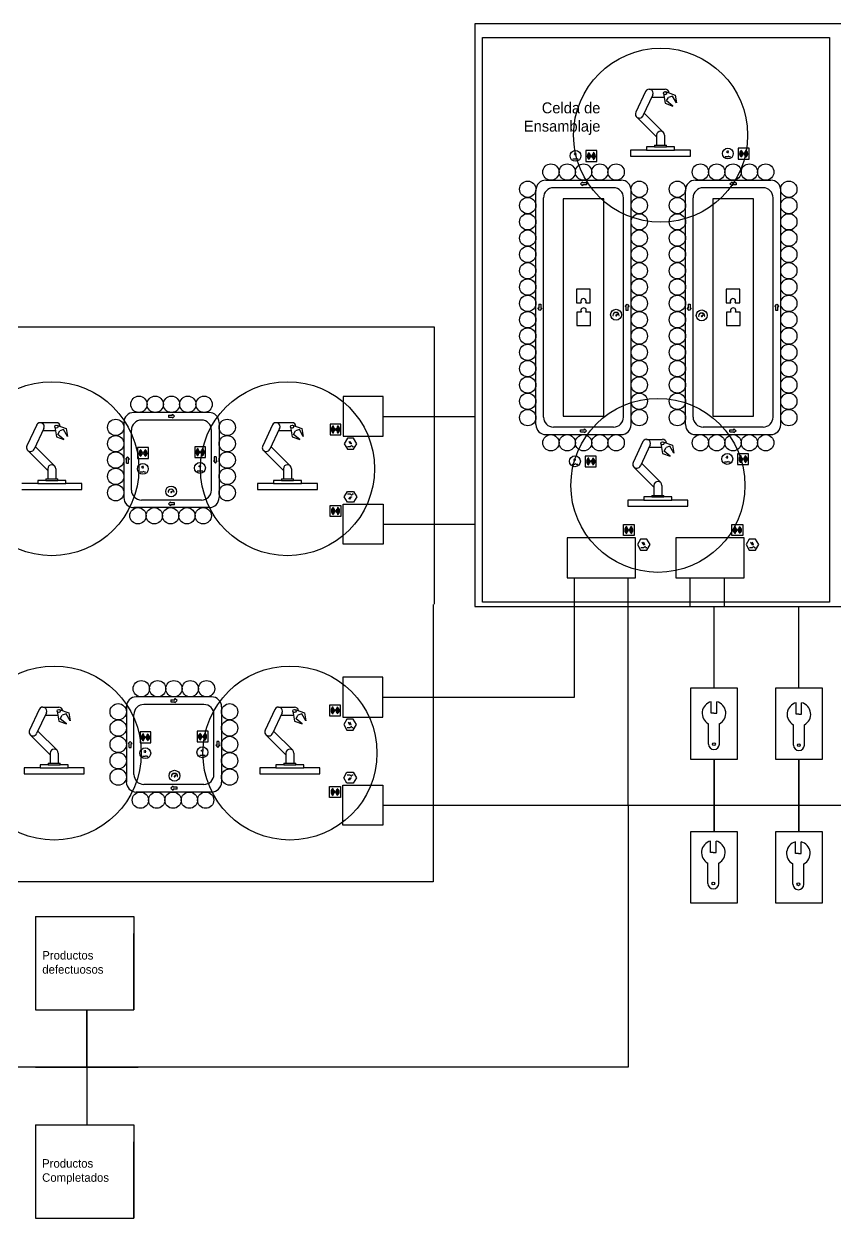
# Model space of a CAD drawing. Header units: millimetres. Extents: x -31479 to 30233, y -6776 to 15198.
# Drawn here: x -12816 to 2094, y -6764 to 15198 of the extents above; entities that cross this region are included whole.
import ezdxf

# ---------------------------------------------------------------- set-up
doc = ezdxf.new("R2010")
doc.units = ezdxf.units.MM
doc.header["$LTSCALE"] = 0.4
for name, color, linetype in [('01 Contornos vistos 0.35', 150, 'Continuous'), ('Almacenaje', 80, 'Continuous'), ('Celdas', 200, 'Continuous'), ('Maquina', 82, 'Continuous'), ('Robots', 80, 'Continuous'), ('Sensores', 211, 'Continuous'), ('Texto2', 7, 'Continuous')]:
    doc.layers.add(name, color=color, linetype=linetype)

msp = doc.modelspace()

# ---------------------------------------------------------------- linework, layer by layer
at = {"layer": '01 Contornos vistos 0.35'}
for p, q in [((30233, 15198), (-4530, 15198)), ((-4530, 15198), (-4530, 7981)), ((-6213, 7981), (-4530, 7981)), ((-4530, 7981), (-4530, 4482)), ((-6213, 5998), (-4530, 5998)), ((-2698, 2814), (-2698, 5014)), ((-1712, 832), (-1712, 5014)), ((-574, 5014), (-574, 4482)), ((56, 5014), (56, 4482)), ((-4530, 4482), (30233, 4482)), ((-131, 3287), (-131, 4482)), ((1429, 3287), (1429, 4482)), ((-131, 2987), (-131, 3287)), ((1429, 2987), (1429, 3287)), ((-6221, 2814), (-4183, 2814)), ((-4183, 2814), (-2698, 2814)), ((-182, 2521), (-182, 2733)), ((-82, 2521), (-82, 2733)), ((1379, 2502), (1379, 2713)), ((1479, 2502), (1479, 2713)), ((-132, 2521), (-182, 2521)), ((-132, 2521), (-82, 2521)), ((1429, 2502), (1379, 2502)), ((1429, 2502), (1479, 2502)), ((-232, 1954), (-232, 2329)), ((-32, 1954), (-32, 2329)), ((1329, 1935), (1329, 2309)), ((1529, 1935), (1529, 2309)), ((-131, 832), (-131, 1669)), ((-131, 1669), (-131, 347)), ((1429, 347), (1429, 1669)), ((1429, 1669), (1429, 832)), ((-6221, 832), (-4183, 832)), ((-4183, 832), (-1712, 832)), ((-1712, 832), (-131, 832)), ((-131, 347), (-131, 832)), ((-131, 832), (1429, 832)), ((1429, 832), (1429, 347)), ((1429, 832), (7619, 832)), ((-194, -42), (-194, 170)), ((-94, -42), (-94, 170)), ((1369, -57), (1369, 154)), ((1469, -57), (1469, 154)), ((-144, -42), (-194, -42)), ((-144, -42), (-94, -42)), ((1419, -57), (1369, -57)), ((1419, -57), (1469, -57)), ((-244, -609), (-244, -234)), ((-43, -609), (-43, -234)), ((1318, -625), (1318, -250)), ((1519, -625), (1519, -250))]:
    msp.add_line(p, q, dxfattribs=at)
at = {"layer": '01 Contornos vistos 0.35', "color": 6}
for p, q in [((73, 12760), (123, 12760)), ((123, 12760), (144, 12773)), ((144, 12760), (173, 12760)), ((-2727, 12717), (-2677, 12717)), ((-2677, 12717), (-2656, 12730)), ((-2656, 12717), (-2627, 12717)), ((-1944, 9882), (-1947, 9891)), ((-1913, 9880), (-1909, 9889)), ((-1988, 9836), (-1980, 9836)), ((-1970, 9863), (-1978, 9869)), ((-1933, 9844), (-1904, 9858)), ((-1931, 9836), (-1931, 9836)), ((-1926, 9831), (-1904, 9858)), ((-1921, 9836), (-1922, 9836)), ((-1891, 9862), (-1883, 9867)), ((-1883, 9836), (-1874, 9836)), ((-414, 9823), (-406, 9823)), ((-396, 9850), (-404, 9856)), ((-369, 9869), (-372, 9878)), ((-358, 9831), (-330, 9845)), ((-357, 9823), (-357, 9823)), ((-351, 9818), (-330, 9845)), ((-347, 9823), (-347, 9823)), ((-338, 9867), (-334, 9876)), ((-317, 9849), (-309, 9854)), ((-308, 9823), (-299, 9823)), ((-6839, 7504), (-6825, 7499)), ((-6819, 7504), (-6805, 7499)), ((-2737, 7100), (-2687, 7100)), ((-2687, 7100), (-2666, 7113)), ((-2666, 7100), (-2637, 7100)), ((63, 7143), (113, 7143)), ((113, 7143), (134, 7156)), ((134, 7143), (163, 7143)), ((-10680, 6961), (-10630, 6961)), ((-10630, 6961), (-10608, 6974)), ((-10608, 6961), (-10580, 6961)), ((-9630, 6977), (-9580, 6977)), ((-9580, 6977), (-9558, 6990)), ((-9558, 6977), (-9530, 6977)), ((-10149, 6612), (-10157, 6617)), ((-10123, 6631), (-10125, 6640)), ((-10111, 6592), (-10083, 6607)), ((-10105, 6579), (-10083, 6607)), ((-10091, 6629), (-10087, 6638)), ((-10070, 6611), (-10062, 6616)), ((-10167, 6585), (-10159, 6585)), ((-10110, 6585), (-10110, 6585)), ((-10100, 6585), (-10100, 6585)), ((-10061, 6585), (-10053, 6585)), ((-6839, 6475), (-6825, 6480)), ((-6819, 6475), (-6805, 6480)), ((-1449, 5648), (-1435, 5643)), ((-1429, 5648), (-1415, 5643)), ((548, 5648), (562, 5643)), ((568, 5648), (582, 5643)), ((-6847, 2338), (-6833, 2333)), ((-6827, 2338), (-6813, 2333)), ((-9535, 1747), (-9513, 1760)), ((-10635, 1731), (-10585, 1731)), ((-10585, 1731), (-10563, 1744)), ((-10563, 1731), (-10535, 1731)), ((-9585, 1747), (-9535, 1747)), ((-9513, 1747), (-9485, 1747)), ((-10105, 1358), (-10097, 1358)), ((-10087, 1385), (-10095, 1390)), ((-10060, 1403), (-10063, 1413)), ((-10049, 1365), (-10021, 1380)), ((-10048, 1358), (-10048, 1358)), ((-10043, 1352), (-10021, 1380)), ((-10038, 1358), (-10038, 1358)), ((-10029, 1401), (-10025, 1410)), ((-10008, 1384), (-10000, 1389)), ((-9999, 1358), (-9990, 1358)), ((-6847, 1308), (-6833, 1313)), ((-6827, 1308), (-6813, 1313))]:
    msp.add_line(p, q, dxfattribs=at)
at = {"layer": '01 Contornos vistos 0.35', "color": 3}
for p, q in [((-2308, 5749), (-2833, 5749)), ((-2833, 5749), (-2833, 5014)), ((-311, 5749), (-836, 5749)), ((-836, 5749), (-836, 5014)), ((-2833, 5014), (-2308, 5014)), ((-836, 5014), (-311, 5014))]:
    msp.add_line(p, q, dxfattribs=at)
at = {"layer": '01 Contornos vistos 0.35', "color": 5}
for p, q in [((-1712, 832), (-1712, -3991)), ((-11658, -3991), (-11658, -2934)), ((-11658, -2934), (-11658, -5048)), ((-1712, -3991), (-11658, -3991))]:
    msp.add_line(p, q, dxfattribs=at)
at = {"layer": '01 Contornos vistos 0.35', "color": 1}
for p, q in [((-10714, -3991), (-24175, -3991)), ((-12602, -3991), (-10714, -3991))]:
    msp.add_line(p, q, dxfattribs=at)
at = {"layer": '01 Contornos vistos 0.35', "color": 6}
for points in [[(-4389, 14951), (1989, 14951), (1989, 4565), (-4389, 4565)], [(-2487, 12668), (-2287, 12668), (-2287, 12868), (-2487, 12868)], [(313, 12711), (513, 12711), (513, 12911), (313, 12911)], [(-6988, 7839), (-7188, 7839), (-7188, 7639), (-6988, 7639)], [(-10527, 7406), (-10727, 7406), (-10727, 7206), (-10527, 7206)], [(-9477, 7422), (-9677, 7422), (-9677, 7222), (-9477, 7222)], [(-2497, 7051), (-2297, 7051), (-2297, 7251), (-2497, 7251)], [(303, 7094), (503, 7094), (503, 7294), (303, 7294)], [(-6988, 6141), (-7188, 6141), (-7188, 6341), (-6988, 6341)], [(-1798, 5989), (-1598, 5989), (-1598, 5789), (-1798, 5789)], [(199, 5989), (399, 5989), (399, 5789), (199, 5789)], [(-6996, 2672), (-7196, 2672), (-7196, 2472), (-6996, 2472)], [(-10482, 2176), (-10682, 2176), (-10682, 1976), (-10482, 1976)], [(-9432, 2192), (-9632, 2192), (-9632, 1992), (-9432, 1992)], [(-6996, 974), (-7196, 974), (-7196, 1174), (-6996, 1174)]]:
    msp.add_lwpolyline(points, close=True, dxfattribs=at)
at = {"layer": '01 Contornos vistos 0.35', "color": 2}
for points in [[(-2905, 11984), (-2905, 7984), (-2155, 7984), (-2155, 11984)], [(-156, 11984), (-156, 7984), (594, 7984), (594, 11984)]]:
    msp.add_lwpolyline(points, close=True, dxfattribs=at)
for points in [[(-2490, 10069), (-2407, 10069), (-2407, 10319), (-2657, 10319), (-2657, 10069), (-2574, 10069)], [(259, 10069), (342, 10069), (342, 10319), (92, 10319), (92, 10069), (175, 10069)], [(-2570, 9899), (-2653, 9899), (-2653, 9649), (-2403, 9649), (-2403, 9899), (-2486, 9899)], [(180, 9899), (97, 9899), (97, 9649), (347, 9649), (347, 9899), (264, 9899)]]:
    msp.add_lwpolyline(points, dxfattribs=at)
at = {"layer": '01 Contornos vistos 0.35', "color": 6}
for points in [[(-22891, 4528), (-22891, 9628), (-5276, 9628), (-5276, 4528)], [(-5294, 4523), (-5294, -577), (-22891, -577), (-22891, 4523)]]:
    msp.add_lwpolyline(points, dxfattribs=at)
at = {"layer": '01 Contornos vistos 0.35', "color": 1}
for centre in [(-1113, 13151), (-12304, 7017), (-7971, 7017), (-1162, 6711), (-12259, 1788), (-7926, 1788)]:
    msp.add_circle(centre, 1600, dxfattribs=at)
at = {"layer": '01 Contornos vistos 0.35', "color": 6}
for centre, radius in [((-2677, 12771), 100), ((-2387, 12768), 5), ((123, 12814), 100), ((413, 12811), 5), ((-1931, 9850), 100), ((-357, 9837), 100), ((-7088, 7739), 5), ((-10627, 7306), 5), ((-9577, 7322), 5), ((-2687, 7154), 100), ((113, 7197), 100), ((-10630, 7015), 100), ((-9580, 7032), 100), ((-2397, 7151), 5), ((403, 7194), 5), ((-10110, 6599), 100), ((-7088, 6241), 5), ((-1698, 5889), 5), ((299, 5889), 5), ((-7096, 2572), 5), ((-10582, 2076), 5), ((-9532, 2092), 5), ((-10585, 1786), 100), ((-9535, 1802), 100), ((-10048, 1371), 100), ((-7096, 1074), 5)]:
    msp.add_circle(centre, radius, dxfattribs=at)
at = {"layer": '01 Contornos vistos 0.35', "color": 85, "true_color": 0x58ba48}
for centre in [(-3130, 12474), (-2830, 12474), (-2530, 12474), (-2230, 12474), (-1930, 12474), (-381, 12474), (-81, 12474), (219, 12474), (519, 12474), (819, 12474), (-3555, 12158), (-1505, 12158), (-805, 12158), (1244, 12158), (-3555, 11858), (-1505, 11858), (-805, 11858), (1244, 11858), (-3555, 11558), (-1505, 11558), (-805, 11558), (1244, 11558), (-3555, 11258), (-1505, 11258), (-805, 11258), (1244, 11258), (-3555, 10958), (-1505, 10958), (-805, 10958), (1244, 10958), (-3555, 10658), (-1505, 10658), (-805, 10658), (1244, 10658), (-3555, 10358), (-1505, 10358), (-805, 10358), (1244, 10358), (-3555, 10058), (-1505, 10058), (-805, 10058), (1244, 10058), (-3555, 9758), (-1505, 9758), (-805, 9758), (1244, 9758), (-3555, 9458), (-1505, 9458), (-805, 9458), (1244, 9458), (-3555, 9158), (-1505, 9158), (-805, 9158), (1244, 9158), (-3555, 8858), (-1505, 8858), (-805, 8858), (1244, 8858), (-3555, 8558), (-1505, 8558), (-805, 8558), (1244, 8558), (-10703, 8202), (-10403, 8202), (-10103, 8202), (-9803, 8202), (-9503, 8202), (-3555, 8258), (-1505, 8258), (-805, 8258), (1244, 8258), (-11128, 7777), (-9079, 7777), (-3555, 7958), (-1505, 7958), (-805, 7958), (1244, 7958), (-11128, 7477), (-9079, 7477), (-3130, 7494), (-2830, 7494), (-2530, 7494), (-2230, 7494), (-1930, 7494), (-381, 7494), (-81, 7494), (219, 7494), (519, 7494), (819, 7494), (-11128, 7177), (-9079, 7177), (-11128, 6877), (-9079, 6877), (-11128, 6577), (-9079, 6577), (-10720, 6152), (-10420, 6152), (-10120, 6152), (-9820, 6152), (-9520, 6152), (-10659, 2972), (-10359, 2972), (-10059, 2972), (-9759, 2972), (-9459, 2972), (-11083, 2547), (-9034, 2547), (-11083, 2247), (-9034, 2247), (-11083, 1947), (-9034, 1947), (-11083, 1647), (-9034, 1647), (-11083, 1347), (-9034, 1347), (-10675, 922), (-10375, 922), (-10075, 922), (-9775, 922), (-9475, 922)]:
    msp.add_circle(centre, 150, dxfattribs=at)
at = {"layer": '01 Contornos vistos 0.35'}
for centre in [(-132, 1954), (1429, 1935), (-144, -609), (1419, -625)]:
    msp.add_circle(centre, 25.4, dxfattribs=at)
at = {"layer": '01 Contornos vistos 0.35', "color": 6}
for centre, radius, start, end in [((-2713, 12802), 20.8, 330, 30), ((-2713, 12802), 34.7, 330, 30), ((-2713, 12802), 48.6, 330, 30), ((-2387, 12768), 75, 120, 240), ((-2387, 12768), 65, 120, 240), ((-2387, 12768), 55, 120, 240), ((-2387, 12768), 45, 120, 240), ((-2387, 12768), 35, 120, 240), ((-2387, 12768), 25, 120, 240), ((-2387, 12768), 15, 120, 240), ((-2387, 12768), 15, 300, 60), ((-2387, 12768), 25, 300, 60), ((-2387, 12768), 35, 300, 60), ((-2387, 12768), 45, 300, 60), ((-2387, 12768), 55, 300, 60), ((-2387, 12768), 65, 300, 60), ((-2387, 12768), 75, 300, 60), ((87, 12845), 20.8, 330, 30), ((87, 12845), 34.7, 330, 30), ((87, 12845), 48.6, 330, 30), ((413, 12811), 75, 120, 240), ((413, 12811), 65, 120, 240), ((413, 12811), 55, 120, 240), ((413, 12811), 45, 120, 240), ((413, 12811), 35, 120, 240), ((413, 12811), 25, 120, 240), ((413, 12811), 15, 120, 240), ((413, 12811), 15, 300, 60), ((413, 12811), 25, 300, 60), ((413, 12811), 35, 300, 60), ((413, 12811), 45, 300, 60), ((413, 12811), 55, 300, 60), ((413, 12811), 65, 300, 60), ((413, 12811), 75, 300, 60), ((-1931, 9836), 57.2, 0, 180), ((-1931, 9836), 7.58, 101.8715, 312.7764), ((-357, 9823), 57.2, 0, 180), ((-357, 9823), 7.58, 101.8715, 312.7764), ((-7088, 7739), 75, 120, 240), ((-7088, 7739), 65, 120, 240), ((-7088, 7739), 55, 120, 240), ((-7088, 7739), 45, 120, 240), ((-7088, 7739), 35, 120, 240), ((-7088, 7739), 25, 120, 240), ((-7088, 7739), 15, 120, 240), ((-7088, 7739), 15, 300, 60), ((-7088, 7739), 25, 300, 60), ((-7088, 7739), 35, 300, 60), ((-7088, 7739), 45, 300, 60), ((-7088, 7739), 55, 300, 60), ((-7088, 7739), 65, 300, 60), ((-7088, 7739), 75, 300, 60), ((-10627, 7306), 75, 120, 240), ((-10627, 7306), 65, 120, 240), ((-10627, 7306), 55, 120, 240), ((-10627, 7306), 45, 120, 240), ((-10627, 7306), 35, 120, 240), ((-10627, 7306), 25, 120, 240), ((-10627, 7306), 15, 120, 240), ((-10627, 7306), 15, 300, 60), ((-10627, 7306), 25, 300, 60), ((-10627, 7306), 35, 300, 60), ((-10627, 7306), 45, 300, 60), ((-10627, 7306), 55, 300, 60), ((-10627, 7306), 65, 300, 60), ((-10627, 7306), 75, 300, 60), ((-9577, 7322), 75, 120, 240), ((-9577, 7322), 65, 120, 240), ((-9577, 7322), 55, 120, 240), ((-9577, 7322), 45, 120, 240), ((-9577, 7322), 35, 120, 240), ((-9577, 7322), 25, 120, 240), ((-9577, 7322), 15, 120, 240), ((-9577, 7322), 15, 300, 60), ((-9577, 7322), 25, 300, 60), ((-9577, 7322), 35, 300, 60), ((-9577, 7322), 45, 300, 60), ((-9577, 7322), 55, 300, 60), ((-9577, 7322), 65, 300, 60), ((-9577, 7322), 75, 300, 60), ((77, 7228), 48.6, 330, 30), ((403, 7194), 75, 120, 240), ((403, 7194), 65, 120, 240), ((403, 7194), 65, 300, 60), ((403, 7194), 75, 300, 60), ((-10665, 7046), 20.8, 330, 30), ((-10665, 7046), 34.7, 330, 30), ((-10665, 7046), 48.6, 330, 30), ((-9615, 7062), 20.8, 330, 30), ((-9615, 7062), 34.7, 330, 30), ((-9615, 7062), 48.6, 330, 30), ((-2723, 7185), 20.8, 330, 30), ((-2723, 7185), 34.7, 330, 30), ((-2723, 7185), 48.6, 330, 30), ((-2397, 7151), 75, 120, 240), ((-2397, 7151), 65, 120, 240), ((-2397, 7151), 55, 120, 240), ((-2397, 7151), 45, 120, 240), ((-2397, 7151), 35, 120, 240), ((-2397, 7151), 25, 120, 240), ((-2397, 7151), 15, 120, 240), ((-2397, 7151), 15, 300, 60), ((-2397, 7151), 25, 300, 60), ((-2397, 7151), 35, 300, 60), ((-2397, 7151), 45, 300, 60), ((-2397, 7151), 55, 300, 60), ((-2397, 7151), 65, 300, 60), ((-2397, 7151), 75, 300, 60), ((77, 7228), 20.8, 330, 30), ((77, 7228), 34.7, 330, 30), ((403, 7194), 55, 120, 240), ((403, 7194), 45, 120, 240), ((403, 7194), 35, 120, 240), ((403, 7194), 25, 120, 240), ((403, 7194), 15, 120, 240), ((403, 7194), 15, 300, 60), ((403, 7194), 25, 300, 60), ((403, 7194), 35, 300, 60), ((403, 7194), 45, 300, 60), ((403, 7194), 55, 300, 60), ((-10110, 6585), 57.2, 0, 180), ((-10110, 6585), 7.58, 101.8715, 312.7764), ((-7088, 6241), 75, 120, 240), ((-7088, 6241), 65, 120, 240), ((-7088, 6241), 55, 120, 240), ((-7088, 6241), 45, 120, 240), ((-7088, 6241), 35, 120, 240), ((-7088, 6241), 25, 120, 240), ((-7088, 6241), 15, 120, 240), ((-7088, 6241), 15, 300, 60), ((-7088, 6241), 25, 300, 60), ((-7088, 6241), 35, 300, 60), ((-7088, 6241), 45, 300, 60), ((-7088, 6241), 55, 300, 60), ((-7088, 6241), 65, 300, 60), ((-7088, 6241), 75, 300, 60), ((-1698, 5889), 75, 120, 240), ((-1698, 5889), 65, 120, 240), ((-1698, 5889), 55, 120, 240), ((-1698, 5889), 55, 300, 60), ((-1698, 5889), 65, 300, 60), ((-1698, 5889), 75, 300, 60), ((299, 5889), 75, 120, 240), ((299, 5889), 65, 120, 240), ((299, 5889), 55, 120, 240), ((299, 5889), 55, 300, 60), ((299, 5889), 65, 300, 60), ((299, 5889), 75, 300, 60), ((-1698, 5889), 45, 120, 240), ((-1698, 5889), 35, 120, 240), ((-1698, 5889), 25, 120, 240), ((-1698, 5889), 15, 120, 240), ((-1698, 5889), 15, 300, 60), ((-1698, 5889), 25, 300, 60), ((-1698, 5889), 35, 300, 60), ((-1698, 5889), 45, 300, 60), ((299, 5889), 45, 120, 240), ((299, 5889), 35, 120, 240), ((299, 5889), 25, 120, 240), ((299, 5889), 15, 120, 240), ((299, 5889), 15, 300, 60), ((299, 5889), 25, 300, 60), ((299, 5889), 35, 300, 60), ((299, 5889), 45, 300, 60), ((-7096, 2572), 75, 120, 240), ((-7096, 2572), 75, 300, 60), ((-7096, 2572), 65, 120, 240), ((-7096, 2572), 55, 120, 240), ((-7096, 2572), 45, 120, 240), ((-7096, 2572), 35, 120, 240), ((-7096, 2572), 25, 120, 240), ((-7096, 2572), 15, 120, 240), ((-7096, 2572), 15, 300, 60), ((-7096, 2572), 25, 300, 60), ((-7096, 2572), 35, 300, 60), ((-7096, 2572), 45, 300, 60), ((-7096, 2572), 55, 300, 60), ((-7096, 2572), 65, 300, 60), ((-10582, 2076), 75, 120, 240), ((-10582, 2076), 65, 120, 240), ((-10582, 2076), 55, 120, 240), ((-10582, 2076), 45, 120, 240), ((-10582, 2076), 35, 120, 240), ((-10582, 2076), 25, 120, 240), ((-10582, 2076), 15, 120, 240), ((-10582, 2076), 15, 300, 60), ((-10582, 2076), 25, 300, 60), ((-10582, 2076), 35, 300, 60), ((-10582, 2076), 45, 300, 60), ((-10582, 2076), 55, 300, 60), ((-10582, 2076), 65, 300, 60), ((-10582, 2076), 75, 300, 60), ((-9532, 2092), 75, 120, 240), ((-9532, 2092), 65, 120, 240), ((-9532, 2092), 55, 120, 240), ((-9532, 2092), 45, 120, 240), ((-9532, 2092), 35, 120, 240), ((-9532, 2092), 25, 120, 240), ((-9532, 2092), 15, 120, 240), ((-9532, 2092), 15, 300, 60), ((-9532, 2092), 25, 300, 60), ((-9532, 2092), 35, 300, 60), ((-9532, 2092), 45, 300, 60), ((-9532, 2092), 55, 300, 60), ((-9532, 2092), 65, 300, 60), ((-9532, 2092), 75, 300, 60), ((-10621, 1816), 20.8, 330, 30), ((-10621, 1816), 34.7, 330, 30), ((-10621, 1816), 48.6, 330, 30), ((-9570, 1832), 20.8, 330, 30), ((-9570, 1832), 34.7, 330, 30), ((-9570, 1832), 48.6, 330, 30), ((-10048, 1358), 57.2, 0, 180), ((-10048, 1358), 7.58, 101.8715, 312.7764), ((-7096, 1074), 75, 120, 240), ((-7096, 1074), 65, 120, 240), ((-7096, 1074), 55, 120, 240), ((-7096, 1074), 45, 120, 240), ((-7096, 1074), 35, 120, 240), ((-7096, 1074), 35, 300, 60), ((-7096, 1074), 45, 300, 60), ((-7096, 1074), 55, 300, 60), ((-7096, 1074), 65, 300, 60), ((-7096, 1074), 75, 300, 60), ((-7096, 1074), 25, 120, 240), ((-7096, 1074), 15, 120, 240), ((-7096, 1074), 15, 300, 60), ((-7096, 1074), 25, 300, 60)]:
    msp.add_arc(centre, radius, start, end, dxfattribs=at)
at = {"layer": '01 Contornos vistos 0.35', "color": 2}
for centre, start, end in [((-2532, 10096), 326.9236, 213.0764), ((217, 10096), 326.9236, 213.0764), ((-2528, 9926), 326.907, 213.093), ((222, 9926), 326.907, 213.093)]:
    msp.add_arc(centre, 50, start, end, dxfattribs=at)
at = {"layer": '01 Contornos vistos 0.35'}
for centre, radius, start, end in [((-132, 2521), 217, 103.3101, 242.5024), ((-132, 2521), 217, 297.4976, 76.6899), ((1429, 2502), 217, 103.3101, 242.5024), ((1429, 2502), 217, 297.4976, 76.6899), ((-132, 1954), 100, 180, 0), ((1429, 1935), 100, 180, 0), ((-144, -42), 217, 103.3101, 242.5024), ((-144, -42), 217, 297.4976, 76.6899), ((1419, -57), 217, 103.3101, 242.5024), ((1419, -57), 217, 297.4976, 76.6899), ((-144, -609), 100, 180, 0), ((1419, -625), 100, 180, 0)]:
    msp.add_arc(centre, radius, start, end, dxfattribs=at)
at = {"layer": 'Almacenaje'}
for p, q in [((-6948, 8348), (-6948, 7614)), ((-6213, 8348), (-6948, 8348)), ((-6213, 7614), (-6213, 8348)), ((-6948, 7614), (-6213, 7614)), ((-6948, 5631), (-6948, 6366)), ((-6948, 6366), (-6213, 6366)), ((-6213, 6366), (-6213, 5631)), ((-1573, 5749), (-2308, 5749)), ((-1573, 5014), (-1573, 5749)), ((424, 5749), (-311, 5749)), ((424, 5014), (424, 5749)), ((-6213, 5631), (-6948, 5631)), ((-2308, 5014), (-1573, 5014)), ((-311, 5014), (424, 5014)), ((-6956, 3182), (-6956, 2447)), ((-6221, 3182), (-6956, 3182)), ((-6221, 2447), (-6221, 3182)), ((-6956, 2447), (-6221, 2447)), ((-6956, 464), (-6956, 1199)), ((-6956, 1199), (-6221, 1199)), ((-6221, 1199), (-6221, 464)), ((-6221, 464), (-6956, 464)), ((-12602, -2934), (-10794, -2934)), ((-10794, -5054), (-12602, -5054)), ((-12602, -6764), (-10794, -6764))]:
    msp.add_line(p, q, dxfattribs=at)
for points in [[(-12602, -1218), (-12602, -2934)], [(-12602, -1218), (-10794, -1218), (-10794, -2934)], [(-10794, -2934), (-10794, -1529)], [(-12602, -5048), (-12602, -6764)], [(-12602, -5048), (-10794, -5048), (-10794, -6764)], [(-10794, -5054), (-10794, -6535)], [(-10794, -6764), (-10794, -5359)]]:
    msp.add_lwpolyline(points, dxfattribs=at)
at = {"layer": 'Maquina'}
for p, q in [((-3221, 12324), (-1839, 12324)), ((-472, 12324), (911, 12324)), ((-3405, 7828), (-3405, 12140)), ((-1979, 12184), (-3081, 12184)), ((-1655, 7828), (-1655, 12140)), ((-655, 7828), (-655, 12140)), ((771, 12184), (-332, 12184)), ((1094, 7828), (1094, 12140)), ((-3265, 7968), (-3265, 12000)), ((-1795, 7968), (-1795, 12000)), ((-515, 7968), (-515, 12000)), ((954, 7968), (954, 12000)), ((-9412, 8052), (-10795, 8052)), ((-9552, 7912), (-10655, 7912)), ((-10978, 7868), (-10978, 6486)), ((-10838, 6626), (-10838, 7728)), ((-9369, 6626), (-9369, 7728)), ((-9229, 7868), (-9229, 6486)), ((-1979, 7784), (-3081, 7784)), ((771, 7784), (-332, 7784)), ((-3221, 7644), (-1839, 7644)), ((-472, 7644), (911, 7644)), ((-9552, 6442), (-10655, 6442)), ((-9412, 6302), (-10795, 6302)), ((-10933, 2638), (-10933, 1256)), ((-9367, 2822), (-10750, 2822)), ((-9507, 2682), (-10610, 2682)), ((-9184, 2638), (-9184, 1256)), ((-10793, 1396), (-10793, 2498)), ((-9324, 1396), (-9324, 2498)), ((-9507, 1212), (-10610, 1212)), ((-9367, 1072), (-10750, 1072))]:
    msp.add_line(p, q, dxfattribs=at)
for points in [[(-558, 2987), (296, 2987), (296, 1669), (-558, 1669)], [(1002, 2987), (1856, 2987), (1856, 1669), (1002, 1669)], [(-558, 347), (296, 347), (296, -972), (-558, -972)], [(1002, 347), (1856, 347), (1856, -972), (1002, -972)]]:
    msp.add_lwpolyline(points, close=True, dxfattribs=at)
for centre, start, end in [((-3221, 12140), 90, 180), ((-1839, 12140), 0, 90), ((-472, 12140), 90, 180), ((911, 12140), 0, 90), ((-3081, 12000), 90, 180), ((-1979, 12000), 0, 90), ((-332, 12000), 90, 180), ((771, 12000), 0, 90), ((-10795, 7868), 90, 180), ((-10655, 7728), 90, 180), ((-9552, 7728), 0, 90), ((-9412, 7868), 0, 90), ((-3081, 7968), 180, 270), ((-1979, 7968), 270, 0), ((-332, 7968), 180, 270), ((771, 7968), 270, 0), ((-3221, 7828), 180, 270), ((-1839, 7828), 270, 0), ((-472, 7828), 180, 270), ((911, 7828), 270, 0), ((-10655, 6626), 180, 270), ((-9552, 6626), 270, 0), ((-10795, 6486), 180, 270), ((-9412, 6486), 270, 0), ((-10750, 2638), 90, 180), ((-10610, 2498), 90, 180), ((-9507, 2498), 0, 90), ((-9367, 2638), 0, 90), ((-10610, 1396), 180, 270), ((-9507, 1396), 270, 0), ((-10750, 1256), 180, 270), ((-9367, 1256), 270, 0)]:
    msp.add_arc(centre, 184, start, end, dxfattribs=at)
at = {"layer": 'Robots'}
for p, q in [((-1391, 13955), (-1570, 13572)), ((-1258, 13893), (-1437, 13509)), ((-1324, 13998), (-1030, 13998)), ((-1278, 13851), (-1047, 13851)), ((-1059, 13919), (-1027, 13738)), ((-1020, 13952), (-848, 13889)), ((-1002, 13782), (-965, 13846)), ((-896, 13872), (-965, 13846)), ((-822, 13744), (-896, 13872)), ((-848, 13889), (-822, 13744)), ((-1027, 13738), (-889, 13688)), ((-889, 13688), (-1002, 13782)), ((-1555, 13488), (-1187, 13120)), ((-1437, 13509), (-1437, 13509)), ((-1415, 13556), (-1062, 13203)), ((-1062, 13203), (-1062, 13203)), ((-1062, 13203), (-1062, 13203)), ((-1062, 13203), (-1062, 13203)), ((-1224, 12967), (-1003, 12967)), ((-1224, 12967), (-1224, 12937)), ((-1187, 13151), (-1187, 12967)), ((-1040, 13151), (-1040, 12967)), ((-1003, 12937), (-1003, 12967)), ((-1371, 12879), (-1665, 12879)), ((-1665, 12879), (-1665, 12768)), ((-1665, 12768), (-562, 12768)), ((-1224, 12937), (-1371, 12937)), ((-1371, 12937), (-1371, 12879)), ((-1371, 12879), (-856, 12879)), ((-1224, 12937), (-1003, 12937)), ((-856, 12937), (-1003, 12937)), ((-856, 12879), (-856, 12937)), ((-562, 12879), (-856, 12879)), ((-562, 12768), (-562, 12879)), ((-12581, 7822), (-12760, 7438)), ((-12448, 7760), (-12627, 7376)), ((-12515, 7865), (-12221, 7865)), ((-12468, 7718), (-12238, 7718)), ((-12250, 7786), (-12218, 7605)), ((-12211, 7819), (-12038, 7756)), ((-12192, 7649), (-12155, 7713)), ((-12086, 7738), (-12155, 7713)), ((-12012, 7611), (-12086, 7738)), ((-12038, 7756), (-12012, 7611)), ((-8248, 7822), (-8427, 7438)), ((-8115, 7760), (-8294, 7376)), ((-8182, 7865), (-7888, 7865)), ((-8135, 7718), (-7905, 7718)), ((-7917, 7786), (-7885, 7605)), ((-7878, 7819), (-7705, 7756)), ((-7859, 7649), (-7822, 7713)), ((-7753, 7738), (-7822, 7713)), ((-7680, 7611), (-7753, 7738)), ((-7705, 7756), (-7680, 7611)), ((-12218, 7605), (-12080, 7555)), ((-12080, 7555), (-12192, 7649)), ((-7885, 7605), (-7747, 7555)), ((-7747, 7555), (-7859, 7649)), ((-1439, 7516), (-1618, 7132)), ((-1373, 7558), (-1079, 7558)), ((-1108, 7480), (-1076, 7299)), ((-1069, 7512), (-896, 7450)), ((-12745, 7355), (-12377, 6987)), ((-12627, 7376), (-12627, 7376)), ((-12605, 7423), (-12252, 7070)), ((-8412, 7355), (-8044, 6987)), ((-8294, 7376), (-8294, 7376)), ((-8272, 7423), (-7919, 7070)), ((-1306, 7454), (-1485, 7070)), ((-1326, 7411), (-1096, 7411)), ((-1076, 7299), (-938, 7248)), ((-1050, 7343), (-1013, 7407)), ((-938, 7248), (-1050, 7343)), ((-944, 7432), (-1013, 7407)), ((-871, 7305), (-944, 7432)), ((-896, 7450), (-871, 7305)), ((-12252, 7070), (-12252, 7070)), ((-12252, 7070), (-12252, 7070)), ((-12252, 7070), (-12252, 7070)), ((-7919, 7070), (-7919, 7070)), ((-7919, 7070), (-7919, 7070)), ((-7919, 7070), (-7919, 7070)), ((-1604, 7049), (-1235, 6681)), ((-1485, 7070), (-1485, 7070)), ((-1463, 7117), (-1110, 6763)), ((-12414, 6834), (-12193, 6834)), ((-12414, 6834), (-12414, 6804)), ((-12377, 7017), (-12377, 6834)), ((-12230, 7017), (-12230, 6834)), ((-12193, 6804), (-12193, 6834)), ((-8081, 6834), (-7861, 6834)), ((-8081, 6834), (-8081, 6804)), ((-8044, 7017), (-8044, 6834)), ((-7897, 7017), (-7897, 6834)), ((-7861, 6804), (-7861, 6834)), ((-12561, 6746), (-12855, 6746)), ((-12855, 6635), (-11753, 6635)), ((-12414, 6804), (-12561, 6804)), ((-12561, 6804), (-12561, 6746)), ((-12561, 6746), (-12046, 6746)), ((-12414, 6804), (-12193, 6804)), ((-12046, 6804), (-12193, 6804)), ((-12046, 6746), (-12046, 6804)), ((-11753, 6746), (-12046, 6746)), ((-11753, 6635), (-11753, 6746)), ((-8228, 6746), (-8522, 6746)), ((-8522, 6746), (-8522, 6635)), ((-8522, 6635), (-7420, 6635)), ((-8081, 6804), (-8228, 6804)), ((-8228, 6804), (-8228, 6746)), ((-8228, 6746), (-7714, 6746)), ((-8081, 6804), (-7861, 6804)), ((-7714, 6804), (-7861, 6804)), ((-7714, 6746), (-7714, 6804)), ((-7420, 6746), (-7714, 6746)), ((-7420, 6635), (-7420, 6746)), ((-1235, 6711), (-1235, 6527)), ((-1110, 6763), (-1110, 6763)), ((-1110, 6763), (-1110, 6763)), ((-1110, 6763), (-1110, 6763)), ((-1088, 6711), (-1088, 6527)), ((-1419, 6439), (-1713, 6439)), ((-1713, 6439), (-1713, 6329)), ((-1272, 6498), (-1419, 6498)), ((-1419, 6498), (-1419, 6439)), ((-1419, 6439), (-905, 6439)), ((-1272, 6527), (-1052, 6527)), ((-1272, 6527), (-1272, 6498)), ((-1272, 6498), (-1052, 6498)), ((-1052, 6498), (-1052, 6527)), ((-905, 6498), (-1052, 6498)), ((-905, 6439), (-905, 6498)), ((-611, 6439), (-905, 6439)), ((-611, 6329), (-611, 6439)), ((-1713, 6329), (-611, 6329)), ((-12536, 2592), (-12715, 2208)), ((-12403, 2530), (-12582, 2146)), ((-12470, 2635), (-12176, 2635)), ((-12423, 2488), (-12193, 2488)), ((-12205, 2556), (-12173, 2375)), ((-12166, 2589), (-11993, 2526)), ((-12147, 2419), (-12110, 2483)), ((-12035, 2325), (-12147, 2419)), ((-12041, 2509), (-12110, 2483)), ((-11968, 2381), (-12041, 2509)), ((-11993, 2526), (-11968, 2381)), ((-8203, 2592), (-8382, 2208)), ((-8070, 2530), (-8249, 2146)), ((-8137, 2635), (-7843, 2635)), ((-8090, 2488), (-7860, 2488)), ((-7872, 2556), (-7840, 2375)), ((-7833, 2589), (-7660, 2526)), ((-7814, 2419), (-7778, 2483)), ((-7702, 2325), (-7814, 2419)), ((-7708, 2509), (-7778, 2483)), ((-7635, 2381), (-7708, 2509)), ((-7660, 2526), (-7635, 2381)), ((-12173, 2375), (-12035, 2325)), ((-7840, 2375), (-7702, 2325)), ((-12700, 2125), (-12332, 1757)), ((-12582, 2146), (-12582, 2146)), ((-12560, 2193), (-12207, 1840)), ((-8368, 2125), (-7999, 1757)), ((-8249, 2146), (-8249, 2146)), ((-8227, 2193), (-7874, 1840)), ((-12332, 1788), (-12332, 1604)), ((-12207, 1840), (-12207, 1840)), ((-12207, 1840), (-12207, 1840)), ((-12207, 1840), (-12207, 1840)), ((-12185, 1788), (-12185, 1604)), ((-7999, 1788), (-7999, 1604)), ((-7874, 1840), (-7874, 1840)), ((-7874, 1840), (-7874, 1840)), ((-7874, 1840), (-7874, 1840)), ((-7852, 1788), (-7852, 1604)), ((-12369, 1574), (-12516, 1574)), ((-12516, 1574), (-12516, 1516)), ((-12369, 1604), (-12149, 1604)), ((-12369, 1604), (-12369, 1574)), ((-12369, 1574), (-12149, 1574)), ((-12149, 1574), (-12149, 1604)), ((-12002, 1574), (-12149, 1574)), ((-12002, 1516), (-12002, 1574)), ((-8036, 1574), (-8183, 1574)), ((-8183, 1574), (-8183, 1516)), ((-8036, 1604), (-7816, 1604)), ((-8036, 1604), (-8036, 1574)), ((-8036, 1574), (-7816, 1574)), ((-7816, 1574), (-7816, 1604)), ((-7669, 1574), (-7816, 1574)), ((-7669, 1516), (-7669, 1574)), ((-12516, 1516), (-12810, 1516)), ((-12810, 1516), (-12810, 1405)), ((-12810, 1405), (-11708, 1405)), ((-12516, 1516), (-12002, 1516)), ((-11708, 1516), (-12002, 1516)), ((-11708, 1405), (-11708, 1516)), ((-8183, 1516), (-8477, 1516)), ((-8477, 1516), (-8477, 1405)), ((-8477, 1405), (-7375, 1405)), ((-8183, 1516), (-7669, 1516)), ((-7375, 1516), (-7669, 1516)), ((-7375, 1405), (-7375, 1516))]:
    msp.add_line(p, q, dxfattribs=at)
for centre in [(-1030, 13924), (-12221, 7791), (-7888, 7791), (-1079, 7485), (-12176, 2561), (-7843, 2561)]:
    msp.add_circle(centre, 29.4, dxfattribs=at)
for centre, start, end in [((-1324, 13924), 335, 155), ((-1030, 13924), 3.5784, 90), ((-1503, 13540), 155, 335), ((-1113, 13151), 0, 180), ((-12515, 7791), 335, 155), ((-12221, 7791), 3.5784, 90), ((-8182, 7791), 335, 155), ((-7888, 7791), 3.5784, 90), ((-1373, 7485), 335, 155), ((-1079, 7485), 3.5784, 90), ((-12694, 7407), 155, 335), ((-8361, 7407), 155, 335), ((-12304, 7017), 0, 180), ((-7971, 7017), 0, 180), ((-1552, 7101), 155, 335), ((-1162, 6711), 0, 180), ((-12470, 2561), 335, 155), ((-12176, 2561), 3.5784, 90), ((-8137, 2561), 335, 155), ((-7843, 2561), 3.5784, 90), ((-12649, 2177), 155, 335), ((-8316, 2177), 155, 335), ((-12259, 1788), 0, 180), ((-7926, 1788), 0, 180)]:
    msp.add_arc(centre, 73.5, start, end, dxfattribs=at)
at = {"layer": 'Sensores', "color": 6}
for p, q in [((-6846, 7520), (-6825, 7499)), ((-6839, 7504), (-6818, 7483)), ((-6826, 7520), (-6805, 7499)), ((-6819, 7504), (-6798, 7483)), ((-6869, 7427), (-6818, 7427)), ((-6818, 7427), (-6781, 7448)), ((-6781, 7427), (-6755, 7427)), ((-6869, 6553), (-6818, 6553)), ((-6846, 6459), (-6825, 6480)), ((-6839, 6475), (-6818, 6496)), ((-6826, 6459), (-6805, 6480)), ((-6819, 6475), (-6798, 6496)), ((-6818, 6553), (-6781, 6531)), ((-6781, 6553), (-6755, 6553)), ((-1479, 5570), (-1428, 5570)), ((-1456, 5664), (-1435, 5643)), ((-1449, 5648), (-1428, 5627)), ((-1436, 5664), (-1415, 5643)), ((-1429, 5648), (-1408, 5627)), ((-1428, 5570), (-1391, 5591)), ((-1391, 5570), (-1365, 5570)), ((518, 5570), (569, 5570)), ((541, 5664), (562, 5643)), ((548, 5648), (569, 5627)), ((561, 5664), (582, 5643)), ((568, 5648), (589, 5627)), ((569, 5570), (606, 5591)), ((606, 5570), (632, 5570)), ((-6877, 2260), (-6826, 2260)), ((-6854, 2354), (-6833, 2333)), ((-6847, 2338), (-6826, 2317)), ((-6834, 2354), (-6813, 2333)), ((-6827, 2338), (-6806, 2317)), ((-6826, 2260), (-6789, 2281)), ((-6789, 2260), (-6763, 2260)), ((-6877, 1386), (-6826, 1386)), ((-6847, 1308), (-6826, 1329)), ((-6827, 1308), (-6806, 1329)), ((-6826, 1386), (-6789, 1365)), ((-6789, 1386), (-6763, 1386)), ((-6854, 1292), (-6833, 1313)), ((-6834, 1292), (-6813, 1313))]:
    msp.add_line(p, q, dxfattribs=at)
for points in [[(-6870, 7378), (-6755, 7378), (-6697, 7477), (-6755, 7577), (-6870, 7577), (-6927, 7477)], [(-6815, 7487), (-6821, 7480), (-6812, 7477)], [(-6795, 7487), (-6801, 7480), (-6792, 7477)], [(-6870, 6601), (-6755, 6601), (-6697, 6502), (-6755, 6402), (-6870, 6402), (-6927, 6502)], [(-6815, 6493), (-6821, 6499), (-6812, 6502)], [(-6795, 6493), (-6801, 6499), (-6792, 6502)], [(-1480, 5521), (-1365, 5521), (-1307, 5621), (-1365, 5721), (-1480, 5721), (-1537, 5621)], [(517, 5521), (632, 5521), (690, 5621), (632, 5721), (517, 5721), (459, 5621)], [(-1425, 5630), (-1431, 5623), (-1422, 5621)], [(-1405, 5630), (-1411, 5623), (-1402, 5621)], [(572, 5630), (565, 5623), (575, 5621)], [(592, 5630), (585, 5623), (595, 5621)], [(-6878, 2211), (-6763, 2211), (-6705, 2311), (-6763, 2411), (-6878, 2411), (-6935, 2311)], [(-6823, 2320), (-6829, 2313), (-6820, 2311)], [(-6803, 2320), (-6809, 2313), (-6800, 2311)], [(-6878, 1435), (-6763, 1435), (-6705, 1335), (-6763, 1235), (-6878, 1235), (-6935, 1335)], [(-6823, 1326), (-6829, 1333), (-6820, 1335)], [(-6803, 1326), (-6809, 1333), (-6800, 1335)]]:
    msp.add_lwpolyline(points, close=True, dxfattribs=at)
at = {"layer": 'Texto2'}
for p, q in [((-2587, 12255), (-2546, 12292)), ((-2546, 12219), (-2587, 12255)), ((-2546, 12274), (-2546, 12292)), ((-2473, 12274), (-2546, 12274)), ((-2473, 12237), (-2546, 12237)), ((-2546, 12237), (-2546, 12219)), ((-2473, 12274), (-2473, 12237)), ((162, 12255), (203, 12292)), ((203, 12219), (162, 12255)), ((203, 12274), (203, 12292)), ((277, 12274), (203, 12274)), ((277, 12237), (203, 12237)), ((203, 12237), (203, 12219)), ((277, 12274), (277, 12237)), ((-3353, 9968), (-3372, 9968)), ((-3335, 9927), (-3372, 9968)), ((-3353, 10041), (-3317, 10041)), ((-3353, 10041), (-3353, 9968)), ((-3298, 9968), (-3335, 9927)), ((-3317, 10041), (-3317, 9968)), ((-3317, 9968), (-3298, 9968)), ((-1762, 10000), (-1725, 10041)), ((-1744, 10000), (-1762, 10000)), ((-1744, 9927), (-1744, 10000)), ((-1707, 9927), (-1744, 9927)), ((-1725, 10041), (-1689, 10000)), ((-1707, 9927), (-1707, 10000)), ((-1707, 10000), (-1689, 10000)), ((-604, 9968), (-622, 9968)), ((-585, 9927), (-622, 9968)), ((-604, 10041), (-567, 10041)), ((-604, 10041), (-604, 9968)), ((-549, 9968), (-585, 9927)), ((-567, 10041), (-567, 9968)), ((-567, 9968), (-549, 9968)), ((988, 10000), (1024, 10041)), ((1006, 10000), (988, 10000)), ((1006, 9927), (1006, 10000)), ((1043, 9927), (1006, 9927)), ((1024, 10041), (1061, 10000)), ((1043, 9927), (1043, 10000)), ((1043, 10000), (1061, 10000)), ((-10161, 8000), (-10161, 7963)), ((-10161, 8000), (-10087, 8000)), ((-10161, 7963), (-10087, 7963)), ((-10087, 8000), (-10087, 8018)), ((-10046, 7982), (-10087, 8018)), ((-10087, 7945), (-10046, 7982)), ((-10087, 7963), (-10087, 7945)), ((-2587, 7694), (-2587, 7731)), ((-2587, 7731), (-2514, 7731)), ((-2587, 7694), (-2514, 7694)), ((-2514, 7731), (-2514, 7750)), ((-2514, 7750), (-2473, 7713)), ((-2473, 7713), (-2514, 7676)), ((-2514, 7694), (-2514, 7676)), ((162, 7694), (162, 7731)), ((162, 7731), (236, 7731)), ((162, 7694), (236, 7694)), ((236, 7731), (236, 7750)), ((236, 7750), (277, 7713)), ((277, 7713), (236, 7676)), ((236, 7694), (236, 7676)), ((-10910, 7234), (-10946, 7193)), ((-10928, 7193), (-10946, 7193)), ((-10928, 7120), (-10928, 7193)), ((-10928, 7120), (-10891, 7120)), ((-10873, 7193), (-10910, 7234)), ((-10891, 7120), (-10891, 7193)), ((-10891, 7193), (-10873, 7193)), ((-9316, 7161), (-9334, 7161)), ((-9334, 7161), (-9297, 7120)), ((-9279, 7234), (-9316, 7234)), ((-9316, 7234), (-9316, 7161)), ((-9297, 7120), (-9261, 7161)), ((-9279, 7234), (-9279, 7161)), ((-9279, 7161), (-9261, 7161)), ((-10120, 6409), (-10161, 6372)), ((-10161, 6372), (-10120, 6335)), ((-10120, 6390), (-10120, 6409)), ((-10046, 6390), (-10120, 6390)), ((-10046, 6354), (-10046, 6390)), ((-10046, 6354), (-10120, 6354)), ((-10120, 6354), (-10120, 6335)), ((-10116, 2770), (-10116, 2733)), ((-10116, 2770), (-10042, 2770)), ((-10116, 2733), (-10042, 2733)), ((-10042, 2770), (-10042, 2789)), ((-10001, 2752), (-10042, 2789)), ((-10042, 2715), (-10001, 2752)), ((-10042, 2733), (-10042, 2715)), ((-10865, 2004), (-10901, 1963)), ((-10828, 1963), (-10865, 2004)), ((-9234, 2004), (-9271, 2004)), ((-9271, 2004), (-9271, 1931)), ((-9234, 2004), (-9234, 1931)), ((-10883, 1963), (-10901, 1963)), ((-10883, 1890), (-10883, 1963)), ((-10883, 1890), (-10846, 1890)), ((-10846, 1890), (-10846, 1963)), ((-10846, 1963), (-10828, 1963)), ((-9271, 1931), (-9289, 1931)), ((-9289, 1931), (-9252, 1890)), ((-9252, 1890), (-9216, 1931)), ((-9234, 1931), (-9216, 1931)), ((-10075, 1179), (-10116, 1142)), ((-10116, 1142), (-10075, 1105)), ((-10075, 1161), (-10075, 1179)), ((-10001, 1161), (-10075, 1161)), ((-10001, 1124), (-10075, 1124)), ((-10075, 1124), (-10075, 1105)), ((-10001, 1124), (-10001, 1161))]:
    msp.add_line(p, q, dxfattribs=at)

# ---------------------------------------------------------------- texts
at = {"layer": 'Celdas', "insert": (-2220, 13157), "char_height": 201.25, "attachment_point": 9}
msp.add_mtext_dynamic_manual_height_columns('Celda de Ensamblaje', width=2170, gutter_width=1006, heights=[0], dxfattribs=at)
at = {"layer": 'Texto2', "char_height": 155.97, "attachment_point": 1}
for s, insert in [('Productos\\Pdefectuosos', (-12478, -1853)), ('Productos\\PCompletados', (-12481, -5680))]:
    msp.add_mtext(s, dxfattribs=dict(at, insert=insert))

doc.saveas('drawing.dxf')
